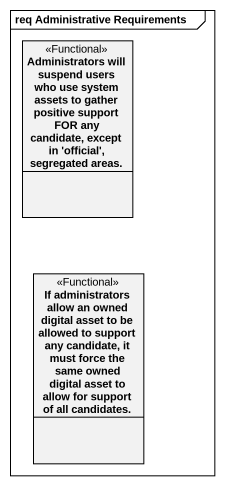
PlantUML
@startuml
mainframe req Administrative Requirements
hide circle
hide empty members
class "Administrators will suspend users who use system assets to gather positive support FOR any candidate, except in 'official', segregated areas." as Administrators_will_suspend <<Functional>>
class "If administrators allow an owned digital asset to be allowed to support any candidate, it must force the same owned digital asset to allow for support of all candidates." as If_administrators_allow_an <<Functional>>
@enduml
